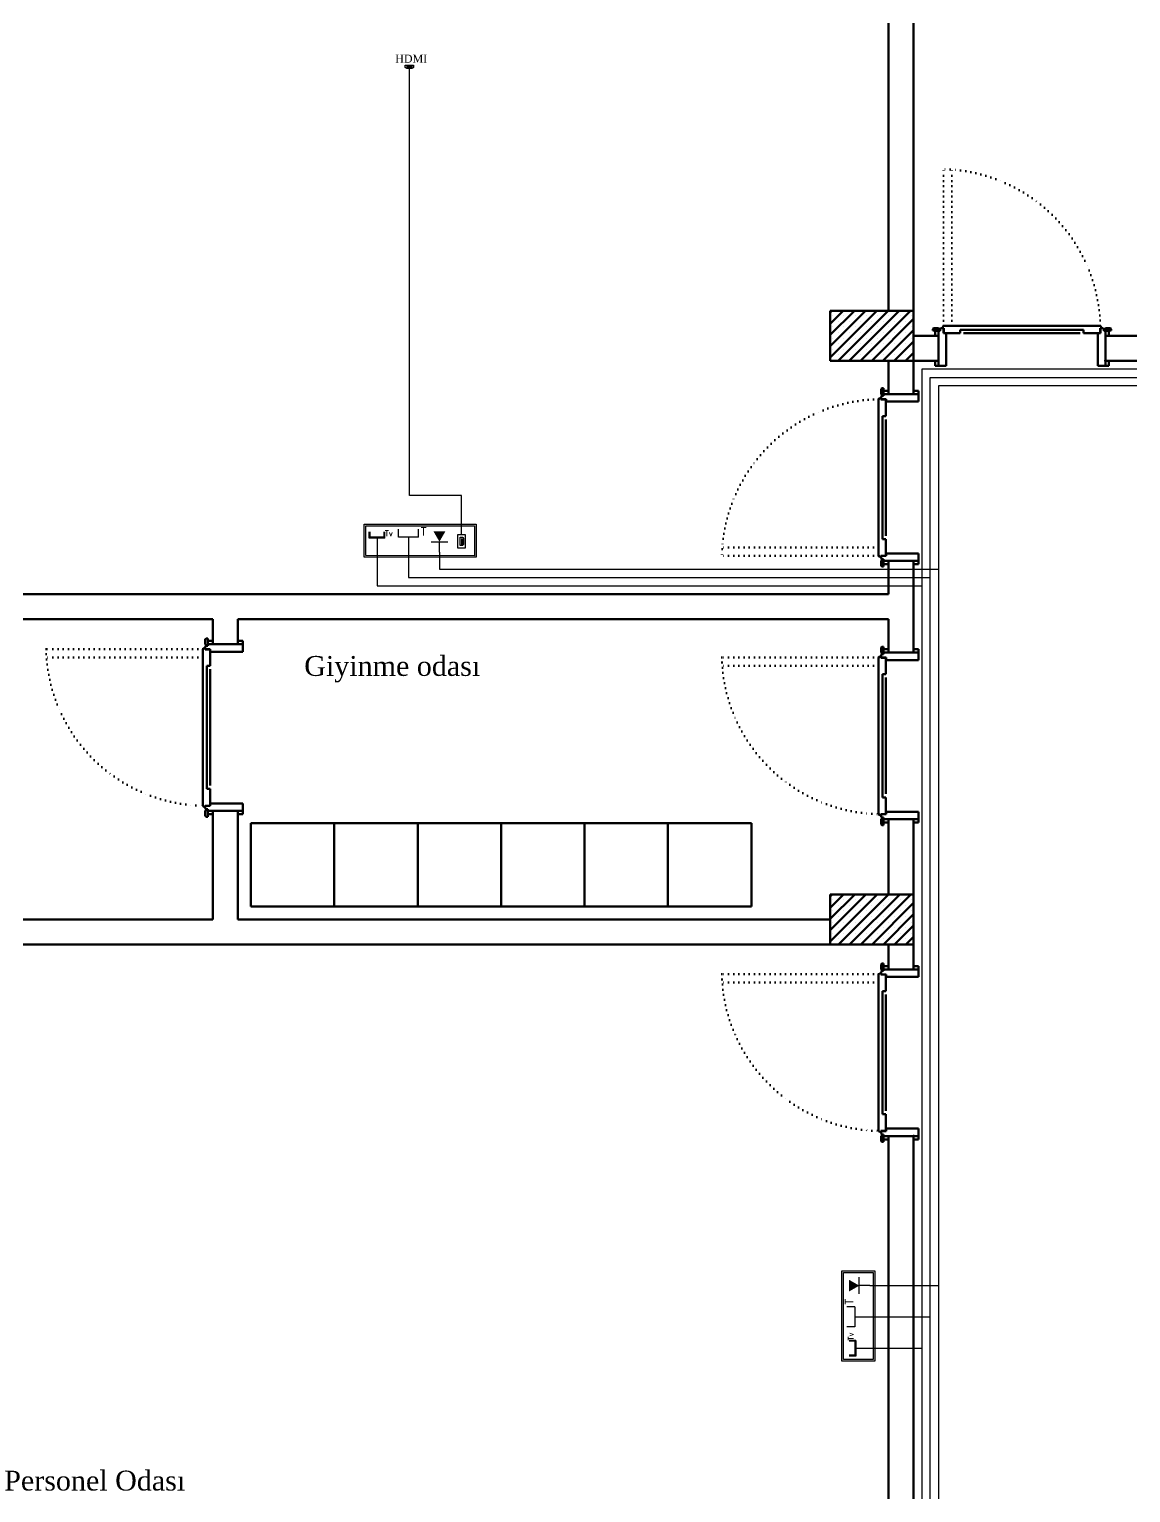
# Model space of a CAD drawing. Header units: millimetres. Extents: x 2046 to 14753, y 2361 to 29276.
# Drawn here: x 6721 to 7381, y 18442 to 19320 of the extents above; entities that cross this region are included whole.
import ezdxf

# ---------------------------------------------------------------- set-up
doc = ezdxf.new("R2010")
doc.units = ezdxf.units.MM
doc.linetypes.add('ACAD_ISO07W100', pattern=[3, 0, -3])
doc.linetypes.add('DUZ', pattern=[0])
doc.layers.add('A.O. DUVAR', color=7, linetype='Continuous', lineweight=50)
doc.layers.add('priz', color=12, linetype='Continuous', lineweight=25)
for name, color, linetype in [('BLK-DATA', 2, 'Continuous'), ('ELK-CCTV', 30, 'DUZ'), ('telefon', 6, 'Continuous'), ('tv', 4, 'Continuous')]:
    doc.layers.add(name, color=color, linetype=linetype)
doc.styles.add('A.O. MALZEME', font='times.ttf', dxfattribs={"height": 10})
doc.styles.add('ROMANS', font='romanstw.shx', dxfattribs={"width": 0.7})

# ---------------------------------------------------------------- blocks, each defined once
blk = doc.blocks.new('*U101')
at = {"layer": 'tv'}
for p, q in [((-7.8, 14.1), (-7.8, 20.6)), ((-7, 15), (-7, 20.6)), ((7, 15), (-7, 15)), ((7, 15), (7, 20.6)), ((7.8, 14.1), (7.8, 20.6)), ((7.8, 14.1), (-7.8, 14.1)), ((7.8, 14.1), (-7.8, 14.1)), ((0, 14.1), (0, 3.6))]:
    blk.add_line(p, q, dxfattribs=at)
blk.add_lwpolyline([(0, 3.6), (0, 0)], dxfattribs=at)
at = {"layer": 'tv', "color": 142, "style": 'ROMANS'}
blk.add_text('Tv', height=5.6, dxfattribs=at).set_placement((7.9, 16.2))
blk = doc.blocks.new('telefon')
at = {"layer": 'telefon'}
for p, q in [((-10, 15), (-10, 23)), ((10, 15), (-10, 15)), ((0, 15), (0, 0)), ((10, 15), (10, 23))]:
    blk.add_line(p, q, dxfattribs=at)
at = {"layer": 'telefon', "color": 142, "style": 'ROMANS'}
blk.add_text('T', height=8, dxfattribs=at).set_placement((12.3, 16.8))
blk = doc.blocks.new('DATA')
at = {"layer": 'BLK-DATA'}
for p, q in [((-10, 12.7), (10, 12.7)), ((0, 0), (0, 12.7))]:
    blk.add_line(p, q, dxfattribs=at)
blk.add_solid([(-7.1, 25.1), (7.1, 25.1), (0, 12.7)], dxfattribs=at)

msp = doc.modelspace()

# ---------------------------------------------------------------- linework, layer by layer
at = {"layer": 'A.O. DUVAR'}
for p, q in [((7236.152, 19150.858), (7236.152, 19605.858)), ((7251.152, 19605.858), (7251.152, 19150.858)), ((7201.152, 19120.858), (7201.152, 19150.858)), ((7201.152, 19150.858), (7251.152, 19150.858)), ((7251.152, 19150.858), (7236.152, 19150.858)), ((7251.152, 19150.858), (7251.152, 19120.858)), ((7269.1, 19141.788), (7268.6, 19140.922)), ((7363.153, 19141.788), (7269.1, 19141.788)), ((7363.653, 19140.922), (7363.153, 19141.788)), ((7251.152, 19135.858), (7266.152, 19135.858)), ((7251.152, 19120.858), (7251.152, 19135.858)), ((7262.675, 19139.86), (7263.175, 19140.36)), ((7262.675, 19138.91), (7262.675, 19139.86)), ((7266.675, 19138.91), (7262.675, 19138.91)), ((7263.175, 19140.36), (7266.175, 19140.36)), ((7266.152, 19138.86), (7264.152, 19138.86)), ((7264.152, 19138.86), (7264.152, 19135.86)), ((7264.152, 19135.86), (7266.152, 19135.86)), ((7267.1, 19138.86), (7266.152, 19138.86)), ((7266.152, 19138.86), (7266.152, 19135.86)), ((7266.152, 19135.86), (7266.152, 19120.86)), ((7266.152, 19135.858), (7266.152, 19120.858)), ((7266.175, 19140.36), (7266.675, 19139.86)), ((7266.675, 19139.86), (7266.675, 19138.91)), ((7267.6, 19140.36), (7267.1, 19139.86)), ((7267.1, 19139.86), (7267.1, 19138.86)), ((7269.152, 19140.36), (7267.6, 19140.36)), ((7268.6, 19140.922), (7268.6, 19140.422)), ((7268.6, 19140.422), (7269.225, 19140.422)), ((7269.152, 19137.36), (7269.152, 19140.36)), ((7270.652, 19137.36), (7269.152, 19137.36)), ((7269.225, 19137.421), (7269.225, 19140.422)), ((7269.225, 19137.421), (7272.153, 19137.422)), ((7270.652, 19117.86), (7270.652, 19137.36)), ((7272.153, 19137.422), (7279.152, 19137.422)), ((7279.152, 19139.422), (7352.968, 19139.422)), ((7279.152, 19137.426), (7279.152, 19139.422)), ((7281.152, 19137.422), (7350.968, 19137.422)), ((7352.968, 19137.422), (7352.968, 19139.422)), ((7352.968, 19137.422), (7362.968, 19137.422)), ((7361.652, 19117.86), (7361.652, 19137.36)), ((7361.652, 19137.36), (7363.152, 19137.36)), ((7363.653, 19140.422), (7362.968, 19140.421)), ((7362.968, 19140.421), (7362.968, 19137.422)), ((7363.152, 19137.36), (7363.152, 19140.36)), ((7363.152, 19140.36), (7364.63, 19140.36)), ((7363.653, 19140.422), (7363.653, 19140.922)), ((7364.63, 19140.36), (7365.13, 19139.86)), ((7365.13, 19139.86), (7365.13, 19138.86)), ((7365.13, 19138.86), (7366.152, 19138.86)), ((7366.13, 19140.36), (7365.63, 19139.86)), ((7365.63, 19139.86), (7365.63, 19138.91)), ((7365.63, 19138.91), (7369.63, 19138.91)), ((7369.13, 19140.36), (7366.13, 19140.36)), ((7366.152, 19138.86), (7366.152, 19135.86)), ((7366.152, 19138.86), (7368.152, 19138.86)), ((7366.152, 19135.86), (7366.152, 19120.86)), ((7368.152, 19135.86), (7366.152, 19135.86)), ((7366.152, 19120.86), (7366.152, 19135.86)), ((7366.152, 19135.86), (7706.152, 19135.858)), ((7368.152, 19138.86), (7368.152, 19135.86)), ((7369.63, 19139.86), (7369.13, 19140.36)), ((7369.63, 19138.91), (7369.63, 19139.86)), ((7251.152, 19120.858), (7201.152, 19120.858)), ((7236.152, 19100.858), (7236.152, 19120.858)), ((7236.152, 19120.858), (7251.152, 19120.858)), ((7251.152, 19120.858), (7251.152, 19100.858)), ((7266.152, 19120.858), (7251.152, 19120.858)), ((7264.152, 19117.86), (7264.152, 19120.86)), ((7264.152, 19120.86), (7266.152, 19120.86)), ((7266.152, 19117.86), (7264.152, 19117.86)), ((7266.152, 19120.86), (7266.152, 19117.86)), ((7266.152, 19117.86), (7270.652, 19117.86)), ((7366.152, 19117.86), (7361.652, 19117.86)), ((7368.152, 19120.86), (7366.152, 19120.86)), ((7366.152, 19120.86), (7366.152, 19117.86)), ((7741.152, 19120.858), (7366.152, 19120.86)), ((7366.152, 19117.86), (7368.152, 19117.86)), ((7368.152, 19117.86), (7368.152, 19120.86)), ((7231.091, 19098.359), (7230.225, 19097.859)), ((7230.225, 19097.859), (7230.225, 19003.806)), ((7231.591, 19098.359), (7231.091, 19098.359)), ((7231.591, 19098.359), (7231.591, 19097.674)), ((7232.152, 19104.336), (7231.652, 19103.836)), ((7231.652, 19103.836), (7231.652, 19100.836)), ((7231.652, 19100.836), (7232.152, 19100.336)), ((7231.652, 19099.336), (7232.152, 19099.836)), ((7231.652, 19097.858), (7231.652, 19099.336)), ((7234.652, 19097.858), (7231.652, 19097.858)), ((7233.102, 19104.336), (7232.152, 19104.336)), ((7232.152, 19100.336), (7233.102, 19100.336)), ((7232.152, 19099.836), (7233.152, 19099.836)), ((7233.102, 19100.336), (7233.102, 19104.336)), ((7233.152, 19100.858), (7233.152, 19102.858)), ((7233.152, 19102.858), (7236.152, 19102.858)), ((7233.152, 19100.858), (7236.152, 19100.858)), ((7233.152, 19099.836), (7233.152, 19100.858)), ((7234.652, 19096.358), (7234.652, 19097.858)), ((7236.152, 19102.858), (7236.152, 19100.858)), ((7236.152, 19100.858), (7251.152, 19100.858)), ((7254.152, 19102.858), (7251.152, 19102.858)), ((7251.152, 19102.858), (7251.152, 19100.858)), ((7251.152, 19100.858), (7254.152, 19100.858)), ((7254.152, 19100.858), (7254.152, 19102.858)), ((7254.152, 19100.858), (7254.152, 19096.358)), ((7231.591, 19097.674), (7234.591, 19097.674)), ((7234.591, 19087.674), (7234.591, 19097.674)), ((7254.152, 19096.358), (7234.652, 19096.358)), ((7232.591, 19013.858), (7232.591, 19087.674)), ((7234.591, 19087.674), (7232.591, 19087.674)), ((7234.591, 19015.858), (7234.591, 19085.674)), ((7234.586, 19013.858), (7232.591, 19013.858)), ((7234.591, 19006.859), (7234.591, 19013.858)), ((7230.225, 19003.806), (7231.091, 19003.306)), ((7231.091, 19003.306), (7231.591, 19003.306)), ((7231.591, 19003.306), (7231.591, 19003.931)), ((7234.591, 19003.931), (7231.591, 19003.931)), ((7231.652, 19003.858), (7231.652, 19002.306)), ((7234.652, 19003.858), (7231.652, 19003.858)), ((7231.652, 19002.306), (7232.152, 19001.806)), ((7231.652, 19000.881), (7232.152, 19001.381)), ((7232.152, 19001.806), (7233.152, 19001.806)), ((7232.152, 19001.381), (7233.102, 19001.381)), ((7233.102, 19001.381), (7233.102, 18997.381)), ((7233.152, 19001.806), (7233.152, 19000.858)), ((7234.591, 19003.931), (7234.591, 19006.859)), ((7254.152, 19005.358), (7234.652, 19005.358)), ((7234.652, 19005.358), (7234.652, 19003.858)), ((7254.152, 19000.858), (7254.152, 19005.358)), ((7231.652, 18997.881), (7231.652, 19000.881)), ((7232.152, 18997.381), (7231.652, 18997.881)), ((7233.102, 18997.381), (7232.152, 18997.381)), ((7233.152, 19000.858), (7233.152, 18998.858)), ((7233.152, 19000.858), (7236.152, 19000.858)), ((7233.152, 18998.858), (7236.152, 18998.858)), ((7236.152, 19000.858), (7251.152, 19000.858)), ((7236.152, 18998.858), (7236.152, 19000.858)), ((7236.152, 18980.858), (7236.152, 19000.858)), ((7236.152, 19000.858), (7251.152, 19000.858)), ((7251.152, 18998.858), (7251.152, 19000.858)), ((7251.152, 19000.858), (7254.152, 19000.858)), ((7251.152, 19000.858), (7251.152, 18945.858)), ((7254.152, 18998.858), (7251.152, 18998.858)), ((7254.152, 19000.858), (7254.152, 18998.858)), ((6656.152, 18980.858), (7236.152, 18980.858)), ((6831.152, 18965.858), (6656.152, 18965.858)), ((6831.152, 18950.858), (6831.152, 18965.858)), ((7236.152, 18965.858), (6846.152, 18965.858)), ((6846.152, 18965.858), (6846.152, 18950.858)), ((7236.152, 18945.858), (7236.152, 18965.858)), ((6827.152, 18954.336), (6826.652, 18953.836)), ((6826.652, 18953.836), (6826.652, 18950.836)), ((6826.652, 18950.836), (6827.152, 18950.336)), ((6826.652, 18949.411), (6827.152, 18949.911)), ((6826.652, 18947.858), (6826.652, 18949.411)), ((6828.102, 18954.336), (6827.152, 18954.336)), ((6827.152, 18950.336), (6828.102, 18950.336)), ((6827.152, 18949.911), (6828.152, 18949.911)), ((6828.102, 18950.336), (6828.102, 18954.336)), ((6828.152, 18950.858), (6828.152, 18952.858)), ((6828.152, 18952.858), (6831.152, 18952.858)), ((6828.152, 18949.911), (6828.152, 18950.858)), ((6828.152, 18950.858), (6831.152, 18950.858)), ((6831.152, 18952.858), (6831.152, 18950.858)), ((6831.152, 18950.858), (6846.152, 18950.858)), ((6846.152, 18950.858), (6831.152, 18950.858)), ((6849.152, 18952.858), (6846.152, 18952.858)), ((6846.152, 18952.858), (6846.152, 18950.858)), ((6846.152, 18950.858), (6849.152, 18950.858)), ((6849.152, 18950.858), (6849.152, 18952.858)), ((6849.152, 18950.858), (6849.152, 18946.358)), ((7232.152, 18949.336), (7231.652, 18948.836)), ((7231.652, 18948.836), (7231.652, 18945.836)), ((7233.102, 18949.336), (7232.152, 18949.336)), ((7233.102, 18945.336), (7233.102, 18949.336)), ((6825.225, 18947.911), (6826.091, 18948.411)), ((6825.225, 18853.858), (6825.225, 18947.911)), ((6826.091, 18948.411), (6826.591, 18948.411)), ((6826.591, 18948.411), (6826.591, 18947.786)), ((6829.591, 18947.786), (6826.591, 18947.786)), ((6829.652, 18947.858), (6826.652, 18947.858)), ((6829.591, 18947.786), (6829.591, 18944.858)), ((6829.591, 18944.858), (6829.591, 18937.858)), ((6829.652, 18946.358), (6829.652, 18947.858)), ((6849.152, 18946.358), (6829.652, 18946.358)), ((7230.225, 18942.911), (7231.091, 18943.411)), ((7230.225, 18848.858), (7230.225, 18942.911)), ((7231.091, 18943.411), (7231.591, 18943.411)), ((7231.591, 18943.411), (7231.591, 18942.786)), ((7234.591, 18942.786), (7231.591, 18942.786)), ((7231.652, 18945.836), (7232.152, 18945.336)), ((7231.652, 18944.411), (7232.152, 18944.911)), ((7231.652, 18942.858), (7231.652, 18944.411)), ((7234.652, 18942.858), (7231.652, 18942.858)), ((7232.152, 18945.336), (7233.102, 18945.336)), ((7232.152, 18944.911), (7233.152, 18944.911)), ((7233.152, 18945.858), (7233.152, 18947.858)), ((7233.152, 18947.858), (7236.152, 18947.858)), ((7233.152, 18944.911), (7233.152, 18945.858)), ((7233.152, 18945.858), (7236.152, 18945.858)), ((7234.591, 18942.786), (7234.591, 18939.858)), ((7234.591, 18939.858), (7234.591, 18932.858)), ((7234.652, 18941.358), (7234.652, 18942.858)), ((7254.152, 18941.358), (7234.652, 18941.358)), ((7236.152, 18947.858), (7236.152, 18945.858)), ((7236.152, 18945.858), (7251.152, 18945.858)), ((7251.152, 18945.858), (7236.152, 18945.858)), ((7254.152, 18947.858), (7251.152, 18947.858)), ((7251.152, 18947.858), (7251.152, 18945.858)), ((7251.152, 18945.858), (7254.152, 18945.858)), ((7254.152, 18945.858), (7254.152, 18947.858)), ((7254.152, 18945.858), (7254.152, 18941.358)), ((6827.591, 18937.858), (6827.591, 18864.043)), ((6829.586, 18937.858), (6827.591, 18937.858)), ((6829.591, 18935.858), (6829.591, 18866.043)), ((7232.591, 18932.858), (7232.591, 18859.043)), ((7234.586, 18932.858), (7232.591, 18932.858)), ((7234.591, 18930.858), (7234.591, 18861.043)), ((6829.591, 18864.043), (6827.591, 18864.043)), ((6829.591, 18864.043), (6829.591, 18854.043)), ((6826.091, 18853.358), (6825.225, 18853.858)), ((6826.591, 18853.358), (6826.091, 18853.358)), ((6826.591, 18853.358), (6826.591, 18854.043)), ((6826.591, 18854.043), (6829.591, 18854.043)), ((6829.652, 18853.858), (6826.652, 18853.858)), ((6826.652, 18853.858), (6826.652, 18852.381)), ((6826.652, 18852.381), (6827.152, 18851.881)), ((6849.152, 18855.358), (6829.652, 18855.358)), ((6829.652, 18855.358), (6829.652, 18853.858)), ((6849.152, 18850.858), (6849.152, 18855.358)), ((7234.591, 18859.043), (7232.591, 18859.043)), ((7234.591, 18859.043), (7234.591, 18849.043)), ((6826.652, 18850.881), (6827.152, 18851.381)), ((6826.652, 18847.881), (6826.652, 18850.881)), ((6827.152, 18847.381), (6826.652, 18847.881)), ((6827.152, 18851.881), (6828.152, 18851.881)), ((6827.152, 18851.381), (6828.102, 18851.381)), ((6828.102, 18847.381), (6827.152, 18847.381)), ((6828.102, 18851.381), (6828.102, 18847.381)), ((6828.152, 18851.881), (6828.152, 18850.858)), ((6828.152, 18850.858), (6831.152, 18850.858)), ((6828.152, 18850.858), (6828.152, 18848.858)), ((6828.152, 18848.858), (6831.152, 18848.858)), ((6831.152, 18850.858), (6846.152, 18850.858)), ((6831.152, 18848.858), (6831.152, 18850.858)), ((6831.152, 18785.858), (6831.152, 18850.858)), ((6831.152, 18850.858), (6846.152, 18850.858)), ((6846.152, 18848.858), (6846.152, 18850.858)), ((6846.152, 18850.858), (6849.152, 18850.858)), ((6846.152, 18850.858), (6846.152, 18785.858)), ((6846.152, 18785.858), (6846.152, 18848.858)), ((6849.152, 18848.858), (6846.152, 18848.858)), ((6849.152, 18850.858), (6849.152, 18848.858)), ((7231.091, 18848.358), (7230.225, 18848.858)), ((7231.591, 18848.358), (7231.091, 18848.358)), ((7231.591, 18848.358), (7231.591, 18849.043)), ((7231.591, 18849.043), (7234.591, 18849.043)), ((7234.652, 18848.858), (7231.652, 18848.858)), ((7231.652, 18848.858), (7231.652, 18847.381)), ((7231.652, 18847.381), (7232.152, 18846.881)), ((7231.652, 18845.881), (7232.152, 18846.381)), ((7231.652, 18842.881), (7231.652, 18845.881)), ((7232.152, 18846.881), (7233.152, 18846.881)), ((7232.152, 18846.381), (7233.102, 18846.381)), ((7233.102, 18846.381), (7233.102, 18842.381)), ((7233.152, 18846.881), (7233.152, 18845.858)), ((7233.152, 18845.858), (7236.152, 18845.858)), ((7233.152, 18845.858), (7233.152, 18843.858)), ((7233.152, 18843.858), (7236.152, 18843.858)), ((7254.152, 18850.358), (7234.652, 18850.358)), ((7234.652, 18850.358), (7234.652, 18848.858)), ((7236.152, 18845.858), (7251.152, 18845.858)), ((7236.152, 18843.858), (7236.152, 18845.858)), ((7236.152, 18845.858), (7251.152, 18845.858)), ((7236.152, 18800.858), (7236.152, 18845.858)), ((7236.152, 18843.858), (7236.152, 18800.858)), ((7251.152, 18843.858), (7251.152, 18845.858)), ((7251.152, 18845.858), (7254.152, 18845.858)), ((7251.152, 18845.858), (7251.152, 18800.858)), ((7251.152, 18757.858), (7251.152, 18843.858)), ((7254.152, 18843.858), (7251.152, 18843.858)), ((7254.152, 18845.858), (7254.152, 18850.358)), ((7254.152, 18845.858), (7254.152, 18843.858)), ((7232.152, 18842.381), (7231.652, 18842.881)), ((7233.102, 18842.381), (7232.152, 18842.381)), ((7236.152, 18800.858), (7201.152, 18800.858)), ((7201.152, 18800.858), (7201.152, 18785.858)), ((7201.152, 18770.858), (7201.152, 18800.858)), ((7201.152, 18800.858), (7251.152, 18800.858)), ((7251.152, 18800.858), (7236.152, 18800.858)), ((7251.152, 18800.858), (7251.152, 18770.858)), ((6671.152, 18785.858), (6831.152, 18785.858)), ((7201.152, 18785.858), (6846.152, 18785.858)), ((6846.152, 18785.858), (7201.152, 18785.858)), ((7201.152, 18785.858), (7201.152, 18770.858)), ((7201.152, 18770.858), (6671.152, 18770.858)), ((7251.152, 18770.858), (7201.152, 18770.858)), ((7236.152, 18770.858), (7251.152, 18770.858)), ((7236.152, 18755.858), (7236.152, 18770.858)), ((7251.152, 18770.858), (7251.152, 18755.858)), ((7232.152, 18759.336), (7231.652, 18758.836)), ((7231.652, 18758.836), (7231.652, 18755.836)), ((7231.652, 18755.836), (7232.152, 18755.336)), ((7233.102, 18759.336), (7232.152, 18759.336)), ((7233.102, 18755.336), (7233.102, 18759.336)), ((7233.152, 18755.858), (7233.152, 18757.858)), ((7233.152, 18757.858), (7236.152, 18757.858)), ((7233.152, 18754.911), (7233.152, 18755.858)), ((7233.152, 18755.858), (7236.152, 18755.858)), ((7236.152, 18757.858), (7236.152, 18755.858)), ((7236.152, 18755.858), (7251.152, 18755.858)), ((7251.152, 18755.858), (7236.152, 18755.858)), ((7254.152, 18757.858), (7251.152, 18757.858)), ((7251.152, 18757.858), (7251.152, 18755.858)), ((7251.152, 18755.858), (7254.152, 18755.858)), ((7254.152, 18755.858), (7254.152, 18757.858)), ((7254.152, 18755.858), (7254.152, 18751.358)), ((7230.225, 18752.911), (7231.091, 18753.411)), ((7230.225, 18658.858), (7230.225, 18752.911)), ((7231.091, 18753.411), (7231.591, 18753.411)), ((7231.591, 18753.411), (7231.591, 18752.786)), ((7234.591, 18752.786), (7231.591, 18752.786)), ((7231.652, 18754.411), (7232.152, 18754.911)), ((7231.652, 18752.858), (7231.652, 18754.411)), ((7234.652, 18752.858), (7231.652, 18752.858)), ((7232.152, 18755.336), (7233.102, 18755.336)), ((7232.152, 18754.911), (7233.152, 18754.911)), ((7234.591, 18752.786), (7234.591, 18749.858)), ((7234.591, 18749.858), (7234.591, 18742.858)), ((7234.652, 18751.358), (7234.652, 18752.858)), ((7254.152, 18751.358), (7234.652, 18751.358)), ((7232.591, 18742.858), (7232.591, 18669.043)), ((7234.586, 18742.858), (7232.591, 18742.858)), ((7234.591, 18740.858), (7234.591, 18671.043)), ((7234.591, 18669.043), (7232.591, 18669.043)), ((7234.591, 18669.043), (7234.591, 18659.043)), ((7231.591, 18658.358), (7231.591, 18659.043)), ((7231.591, 18659.043), (7234.591, 18659.043)), ((7254.152, 18660.358), (7234.652, 18660.358)), ((7234.652, 18660.358), (7234.652, 18658.858)), ((7254.152, 18655.858), (7254.152, 18660.358)), ((7231.091, 18658.358), (7230.225, 18658.858)), ((7231.591, 18658.358), (7231.091, 18658.358)), ((7234.652, 18658.858), (7231.652, 18658.858)), ((7231.652, 18658.858), (7231.652, 18657.381)), ((7231.652, 18657.381), (7232.152, 18656.881)), ((7231.652, 18655.881), (7232.152, 18656.381)), ((7231.652, 18652.881), (7231.652, 18655.881)), ((7232.152, 18652.381), (7231.652, 18652.881)), ((7232.152, 18656.881), (7233.152, 18656.881)), ((7232.152, 18656.381), (7233.102, 18656.381)), ((7233.102, 18652.381), (7232.152, 18652.381)), ((7233.102, 18656.381), (7233.102, 18652.381)), ((7233.152, 18656.881), (7233.152, 18655.858)), ((7233.152, 18655.858), (7236.152, 18655.858)), ((7233.152, 18655.858), (7233.152, 18653.858)), ((7233.152, 18653.858), (7236.152, 18653.858)), ((7236.152, 18655.858), (7251.152, 18655.858)), ((7236.152, 18653.858), (7236.152, 18655.858)), ((7251.152, 18655.858), (7236.152, 18655.858)), ((7236.152, 18655.858), (7236.152, 18400.858)), ((7251.152, 18653.858), (7251.152, 18655.858)), ((7251.152, 18655.858), (7254.152, 18655.858)), ((7251.152, 18400.858), (7251.152, 18655.858)), ((7254.152, 18653.858), (7251.152, 18653.858)), ((7254.152, 18655.858), (7254.152, 18653.858))]:
    msp.add_line(p, q, dxfattribs=at)
at = {"layer": 'A.O. DUVAR', "linetype": 'ACAD_ISO07W100'}
for p, q in [((7269.1, 19141.788), (7269.1, 19235.788)), ((7274.1, 19141.788), (7274.1, 19235.788)), ((7230.225, 19008.806), (7136.225, 19008.806)), ((7230.225, 19003.806), (7136.225, 19003.806)), ((6825.225, 18947.911), (6731.225, 18947.911)), ((6825.225, 18942.911), (6731.225, 18942.911)), ((7230.225, 18942.911), (7136.225, 18942.911)), ((7230.225, 18937.911), (7136.225, 18937.911)), ((7230.225, 18752.911), (7136.225, 18752.911)), ((7230.225, 18747.911), (7136.225, 18747.911))]:
    msp.add_line(p, q, dxfattribs=at)
at = {"layer": 'A.O. DUVAR', "linetype": 'Continuous', "ltscale": 10}
for p, q in [((7201.152, 19149.791), (7202.22, 19150.858)), ((7201.152, 19143.055), (7208.955, 19150.858)), ((7201.152, 19136.32), (7215.69, 19150.858)), ((7201.152, 19129.585), (7222.426, 19150.858)), ((7201.152, 19122.85), (7229.161, 19150.858)), ((7205.896, 19120.858), (7235.896, 19150.858)), ((7212.631, 19120.858), (7242.631, 19150.858)), ((7219.366, 19120.858), (7249.366, 19150.858)), ((7202.68, 19147.951), (7202.68, 19147.951)), ((7206.048, 19144.584), (7206.048, 19144.584)), ((7209.416, 19147.951), (7209.416, 19147.951)), ((7212.783, 19144.584), (7212.783, 19144.584)), ((7216.151, 19147.951), (7216.151, 19147.951)), ((7219.518, 19144.584), (7219.518, 19144.584)), ((7222.886, 19147.951), (7222.886, 19147.951)), ((7226.102, 19120.858), (7251.152, 19145.909)), ((7226.254, 19144.584), (7226.254, 19144.584)), ((7229.621, 19147.951), (7229.621, 19147.951)), ((7232.989, 19144.584), (7232.989, 19144.584)), ((7236.356, 19147.951), (7236.356, 19147.951)), ((7239.724, 19144.584), (7239.724, 19144.584)), ((7243.092, 19147.951), (7243.092, 19147.951)), ((7246.459, 19144.584), (7246.459, 19144.584)), ((7249.827, 19147.951), (7249.827, 19147.951)), ((7202.68, 19141.216), (7202.68, 19141.216)), ((7202.68, 19134.481), (7202.68, 19134.481)), ((7206.048, 19137.848), (7206.048, 19137.848)), ((7209.416, 19141.216), (7209.416, 19141.216)), ((7209.416, 19134.481), (7209.416, 19134.481)), ((7212.783, 19137.848), (7212.783, 19137.848)), ((7216.151, 19141.216), (7216.151, 19141.216)), ((7216.151, 19134.481), (7216.151, 19134.481)), ((7219.518, 19137.848), (7219.518, 19137.848)), ((7222.886, 19141.216), (7222.886, 19141.216)), ((7222.886, 19134.481), (7222.886, 19134.481)), ((7226.254, 19137.848), (7226.254, 19137.848)), ((7229.621, 19141.216), (7229.621, 19141.216)), ((7229.621, 19134.481), (7229.621, 19134.481)), ((7232.837, 19120.858), (7251.152, 19139.174)), ((7232.989, 19137.848), (7232.989, 19137.848)), ((7236.356, 19141.216), (7236.356, 19141.216)), ((7236.356, 19134.481), (7236.356, 19134.481)), ((7239.724, 19137.848), (7239.724, 19137.848)), ((7243.092, 19141.216), (7243.092, 19141.216)), ((7243.092, 19134.481), (7243.092, 19134.481)), ((7246.459, 19137.848), (7246.459, 19137.848)), ((7249.827, 19141.216), (7249.827, 19141.216)), ((7249.827, 19134.481), (7249.827, 19134.481)), ((7202.68, 19127.746), (7202.68, 19127.746)), ((7206.048, 19131.113), (7206.048, 19131.113)), ((7206.048, 19124.378), (7206.048, 19124.378)), ((7209.416, 19127.746), (7209.416, 19127.746)), ((7212.783, 19131.113), (7212.783, 19131.113)), ((7212.783, 19124.378), (7212.783, 19124.378)), ((7216.151, 19127.746), (7216.151, 19127.746)), ((7219.518, 19131.113), (7219.518, 19131.113)), ((7219.518, 19124.378), (7219.518, 19124.378)), ((7222.886, 19127.746), (7222.886, 19127.746)), ((7226.254, 19131.113), (7226.254, 19131.113)), ((7226.254, 19124.378), (7226.254, 19124.378)), ((7229.621, 19127.746), (7229.621, 19127.746)), ((7232.989, 19131.113), (7232.989, 19131.113)), ((7232.989, 19124.378), (7232.989, 19124.378)), ((7236.356, 19127.746), (7236.356, 19127.746)), ((7239.572, 19120.858), (7251.152, 19132.439)), ((7239.724, 19131.113), (7239.724, 19131.113)), ((7239.724, 19124.378), (7239.724, 19124.378)), ((7243.092, 19127.746), (7243.092, 19127.746)), ((7246.307, 19120.858), (7251.152, 19125.703)), ((7246.459, 19131.113), (7246.459, 19131.113)), ((7246.459, 19124.378), (7246.459, 19124.378)), ((7249.827, 19127.746), (7249.827, 19127.746)), ((7202.68, 19121.01), (7202.68, 19121.01)), ((7209.416, 19121.01), (7209.416, 19121.01)), ((7216.151, 19121.01), (7216.151, 19121.01)), ((7222.886, 19121.01), (7222.886, 19121.01)), ((7229.621, 19121.01), (7229.621, 19121.01)), ((7236.356, 19121.01), (7236.356, 19121.01)), ((7243.092, 19121.01), (7243.092, 19121.01)), ((7249.827, 19121.01), (7249.827, 19121.01)), ((7201.152, 18799.561), (7202.45, 18800.858)), ((7201.152, 18792.825), (7209.185, 18800.858)), ((7201.152, 18786.09), (7215.92, 18800.858)), ((7201.152, 18779.355), (7222.656, 18800.858)), ((7201.152, 18772.62), (7229.391, 18800.858)), ((7206.126, 18770.858), (7236.126, 18800.858)), ((7212.861, 18770.858), (7242.861, 18800.858)), ((7219.596, 18770.858), (7249.596, 18800.858)), ((7202.68, 18797.721), (7202.68, 18797.721)), ((7202.68, 18790.986), (7202.68, 18790.986)), ((7206.048, 18794.354), (7206.048, 18794.354)), ((7209.416, 18797.721), (7209.416, 18797.721)), ((7209.416, 18790.986), (7209.416, 18790.986)), ((7212.783, 18794.354), (7212.783, 18794.354)), ((7216.151, 18797.721), (7216.151, 18797.721)), ((7216.151, 18790.986), (7216.151, 18790.986)), ((7219.518, 18794.354), (7219.518, 18794.354)), ((7222.886, 18797.721), (7222.886, 18797.721)), ((7222.886, 18790.986), (7222.886, 18790.986)), ((7226.254, 18794.354), (7226.254, 18794.354)), ((7226.332, 18770.858), (7251.152, 18795.679)), ((7229.621, 18797.721), (7229.621, 18797.721)), ((7229.621, 18790.986), (7229.621, 18790.986)), ((7232.989, 18794.354), (7232.989, 18794.354)), ((7236.356, 18797.721), (7236.356, 18797.721)), ((7236.356, 18790.986), (7236.356, 18790.986)), ((7239.724, 18794.354), (7239.724, 18794.354)), ((7243.092, 18797.721), (7243.092, 18797.721)), ((7243.092, 18790.986), (7243.092, 18790.986)), ((7246.459, 18794.354), (7246.459, 18794.354)), ((7249.827, 18797.721), (7249.827, 18797.721)), ((7249.827, 18790.986), (7249.827, 18790.986)), ((7202.68, 18784.251), (7202.68, 18784.251)), ((7206.048, 18787.618), (7206.048, 18787.618)), ((7209.416, 18784.251), (7209.416, 18784.251)), ((7212.783, 18787.618), (7212.783, 18787.618)), ((7216.151, 18784.251), (7216.151, 18784.251)), ((7219.518, 18787.618), (7219.518, 18787.618)), ((7222.886, 18784.251), (7222.886, 18784.251)), ((7226.254, 18787.618), (7226.254, 18787.618)), ((7229.621, 18784.251), (7229.621, 18784.251)), ((7232.989, 18787.618), (7232.989, 18787.618)), ((7233.067, 18770.858), (7251.152, 18788.944)), ((7236.356, 18784.251), (7236.356, 18784.251)), ((7239.724, 18787.618), (7239.724, 18787.618)), ((7239.802, 18770.858), (7251.152, 18782.209)), ((7243.092, 18784.251), (7243.092, 18784.251)), ((7246.459, 18787.618), (7246.459, 18787.618)), ((7249.827, 18784.251), (7249.827, 18784.251)), ((7202.68, 18777.516), (7202.68, 18777.516)), ((7206.048, 18780.883), (7206.048, 18780.883)), ((7206.048, 18774.148), (7206.048, 18774.148)), ((7209.416, 18777.516), (7209.416, 18777.516)), ((7212.783, 18780.883), (7212.783, 18780.883)), ((7212.783, 18774.148), (7212.783, 18774.148)), ((7216.151, 18777.516), (7216.151, 18777.516)), ((7219.518, 18780.883), (7219.518, 18780.883)), ((7219.518, 18774.148), (7219.518, 18774.148)), ((7222.886, 18777.516), (7222.886, 18777.516)), ((7226.254, 18780.883), (7226.254, 18780.883)), ((7226.254, 18774.148), (7226.254, 18774.148)), ((7229.621, 18777.516), (7229.621, 18777.516)), ((7232.989, 18780.883), (7232.989, 18780.883)), ((7232.989, 18774.148), (7232.989, 18774.148)), ((7236.356, 18777.516), (7236.356, 18777.516)), ((7239.724, 18780.883), (7239.724, 18780.883)), ((7239.724, 18774.148), (7239.724, 18774.148)), ((7243.092, 18777.516), (7243.092, 18777.516)), ((7246.459, 18780.883), (7246.459, 18780.883)), ((7246.459, 18774.148), (7246.459, 18774.148)), ((7246.537, 18770.858), (7251.152, 18775.473)), ((7249.827, 18777.516), (7249.827, 18777.516))]:
    msp.add_line(p, q, dxfattribs=at)
at = {"layer": 'A.O. DUVAR', "linetype": 'Continuous'}
for p, q in [((6853.969, 18793.555), (6853.969, 18843.555)), ((6853.969, 18843.555), (7153.969, 18843.555)), ((6903.969, 18843.555), (6903.969, 18793.555)), ((6953.969, 18843.555), (6953.969, 18793.555)), ((7003.969, 18843.555), (7003.969, 18793.555)), ((7053.969, 18843.555), (7053.969, 18793.555)), ((7103.969, 18843.555), (7103.969, 18793.555)), ((7153.969, 18843.555), (7153.969, 18793.555)), ((7153.969, 18793.555), (6853.969, 18793.555))]:
    msp.add_line(p, q, dxfattribs=at)
at = {"layer": 'A.O. DUVAR', "linetype": 'ACAD_ISO07W100'}
for centre, start, end in [((7266.869, 19139.556), 1.360046, 88.672043), ((7232.457, 19001.575), 91.360046, 178.672043), ((6827.457, 18950.141), 181.327957, 268.639954), ((7232.457, 18945.141), 181.327957, 268.639954), ((7232.457, 18755.141), 181.327957, 268.639954)]:
    msp.add_arc(centre, 96.258, start, end, dxfattribs=at)
at = {"layer": 'A.O. DUVAR'}
for p in [(7366.152, 19120.86), (7251.152, 19100.858), (6846.152, 18850.858), (7251.152, 18845.858), (7251.152, 18655.858)]:
    msp.add_point(p, dxfattribs=at)
at = {"layer": 'BLK-DATA'}
msp.add_line((6967.005, 18995.858), (7266.151, 18995.858), dxfattribs=at)
for points in [[(7711.151, 18742.858), (7721.151, 18742.858), (7721.151, 18790.858), (7836.151, 18790.858), (7836.151, 18795.858), (7896.151, 18795.858), (7896.151, 18790.858), (7996.151, 18790.858), (7996.151, 18845.858), (8011.151, 18845.858), (8011.151, 19105.858), (7266.151, 19105.858), (7266.151, 18010.858), (7386.151, 18010.858), (7386.151, 18124.98)], [(6967.005, 19005.977), (6967.005, 18995.858)], [(7224.978, 18566.205), (7266.151, 18566.205)]]:
    msp.add_lwpolyline(points, dxfattribs=at)
at = {"layer": 'ELK-CCTV'}
for p, q in [((6980.22, 19040.009), (6948.968, 19040.009)), ((6980.22, 19016.63), (6980.22, 19040.009))]:
    msp.add_line(p, q, dxfattribs=at)
for points in [[(6946.468, 19298.161), (6951.468, 19298.161), (6951.468, 19297.161, -0.4142136), (6950.468, 19296.161), (6947.468, 19296.161, -0.4142136), (6946.468, 19297.161), (6946.468, 19298.161)], [(6979.504, 19010.09), (6979.504, 19015.09), (6980.504, 19015.09, -0.4142136), (6981.504, 19014.09), (6981.504, 19011.09, -0.4142136), (6980.504, 19010.09), (6979.504, 19010.09)]]:
    msp.add_lwpolyline(points, format="xyb", dxfattribs=at)
for points in [[(6947.468, 19297.661), (6947.468, 19296.661)], [(6947.968, 19297.661), (6947.968, 19296.661)], [(6948.468, 19297.661), (6948.468, 19296.661)], [(6948.968, 19297.661), (6948.968, 19296.661)], [(6948.968, 19040.009), (6948.968, 19296.161)], [(6949.468, 19297.661), (6949.468, 19296.661)], [(6949.968, 19297.661), (6949.968, 19296.661)], [(6950.468, 19297.661), (6950.468, 19296.661)], [(6980.004, 19014.09), (6981.004, 19014.09)], [(6980.004, 19013.59), (6981.004, 19013.59)], [(6980.004, 19013.09), (6981.004, 19013.09)], [(6980.004, 19012.59), (6981.004, 19012.59)], [(6980.004, 19012.09), (6981.004, 19012.09)], [(6980.004, 19011.59), (6981.004, 19011.59)], [(6980.004, 19011.09), (6981.004, 19011.09)]]:
    msp.add_lwpolyline(points, dxfattribs=at)
at = {"layer": 'priz'}
for points in [[(6988.988, 19002.977), (6921.948, 19002.977), (6921.948, 19005.977), (6921.948, 19019.775), (6921.948, 19022.775), (6957.988, 19022.775), (6988.988, 19022.775)], [(6978.012, 19016.63), (6982.428, 19016.63), (6982.428, 19008.421), (6978.012, 19008.421)], [(7224.978, 18520.973), (7211.18, 18520.973), (7208.18, 18520.973), (7208.18, 18557.013), (7208.18, 18575.013), (7224.978, 18575.013), (7227.978, 18575.013), (7227.978, 18520.973)]]:
    msp.add_lwpolyline(points, close=True, dxfattribs=at)
for points in [[(6922.948, 19005.977), (6922.948, 19005.977), (6922.948, 19005.977), (6922.948, 19019.775), (6922.948, 19021.775), (6957.988, 19021.775), (6987.988, 19021.775), (6987.957, 19003.876), (6922.948, 19003.977), (6922.948, 19005.977)], [(7224.978, 18521.973), (7224.978, 18521.973), (7224.978, 18521.973), (7211.18, 18521.973), (7209.18, 18521.973), (7209.18, 18557.013), (7209.18, 18574.013), (7224.978, 18574.013), (7226.978, 18574.013), (7226.978, 18521.973), (7224.978, 18521.973)]]:
    msp.add_lwpolyline(points, dxfattribs=at)
at = {"layer": 'telefon'}
msp.add_line((6948.502, 18990.858), (7261.152, 18990.858), dxfattribs=at)
for points in [[(7391.152, 18141.339), (7391.152, 18005.858), (7261.152, 18005.858), (7261.152, 19110.858), (8016.152, 19110.858), (8016.152, 18840.858), (8001.152, 18840.858), (8001.152, 18785.858), (7891.152, 18785.858), (7891.152, 18790.858), (7881.152, 18790.858), (7841.151, 18790.858), (7841.151, 18785.858), (7716.151, 18785.858), (7716.151, 18762.858), (7716.151, 18752.858), (7711.151, 18752.858)], [(6948.502, 19005.977), (6948.502, 18990.858)], [(7224.978, 18547.527), (7261.152, 18547.527)]]:
    msp.add_lwpolyline(points, dxfattribs=at)
at = {"layer": 'tv'}
msp.add_line((6929.65, 18985.858), (7256.152, 18985.858), dxfattribs=at)
for points in [[(7711.151, 18762.858), (7711.151, 18780.858), (7846.151, 18780.858), (7846.151, 18785.858), (7881.152, 18785.858), (7886.152, 18785.858), (7886.152, 18780.858), (8006.152, 18780.858), (8006.152, 18835.858), (8021.152, 18835.858), (8021.152, 19115.858), (7256.152, 19115.858), (7256.152, 18000.858), (7396.152, 18000.858), (7396.152, 18160.191)], [(6929.65, 19005.977), (6929.65, 18985.858)], [(7224.978, 18528.675), (7256.152, 18528.675)]]:
    msp.add_lwpolyline(points, dxfattribs=at)

# ---------------------------------------------------------------- block references
at = {"layer": 'BLK-DATA', "xscale": 0.5, "yscale": 0.5, "zscale": 0.5}
msp.add_blockref('DATA', (6967.005, 19005.977), dxfattribs=at)
at = {"layer": 'BLK-DATA', "xscale": 0.5, "yscale": 0.5, "zscale": 0.5, "rotation": 90}
msp.add_blockref('DATA', (7224.978, 18566.205), dxfattribs=at)
at = {"layer": 'telefon', "xscale": 0.6, "yscale": 0.6, "zscale": 0.6}
msp.add_blockref('*U101', (6929.65, 19005.977), dxfattribs=at)
at = {"layer": 'telefon', "xscale": 0.6, "yscale": 0.6, "zscale": 0.6, "rotation": 90}
msp.add_blockref('*U101', (7224.978, 18528.675), dxfattribs=at)
at = {"layer": 'tv', "xscale": 0.6, "yscale": 0.6, "zscale": 0.6}
msp.add_blockref('telefon', (6948.502, 19005.977), dxfattribs=at)
at = {"layer": 'tv', "xscale": 0.6, "yscale": 0.6, "zscale": 0.6, "rotation": 90}
msp.add_blockref('telefon', (7224.978, 18547.527), dxfattribs=at)

# ---------------------------------------------------------------- texts
at = {"layer": 'A.O. DUVAR', "style": 'A.O. MALZEME'}
for s, p in [('Giyinme odası', (6885.961, 18931.877)), ('Personel Odası', (6706.143, 18443.331, 3.5))]:
    msp.add_text(s, height=11.91743, dxfattribs=at).set_placement(p)
at = {"layer": 'ELK-CCTV', "style": 'A.O. MALZEME'}
msp.add_text('HDMI', height=4.767, dxfattribs=at).set_placement((6940.485, 19299.669))

doc.saveas('drawing.dxf')
